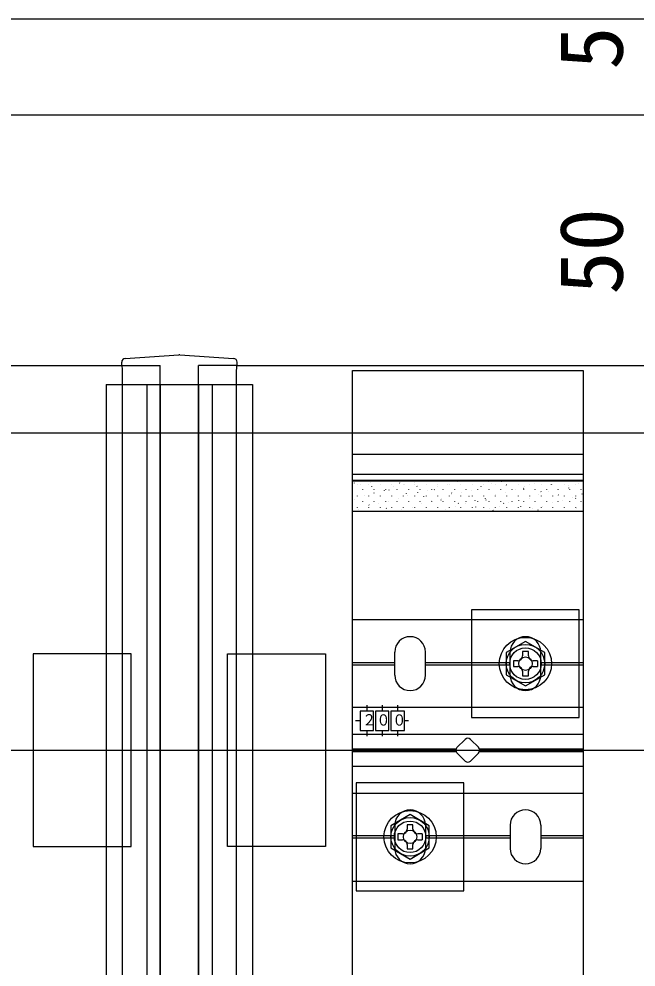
# Model space of a CAD drawing. Units: millimetres, scale not verified. Extents: x -1312 to 1312, y -1950 to 1938.
# Drawn here: x 428.6 to 589, y -595.1 to -348.8 of the extents above; entities that cross this region are included whole.
import ezdxf
from ezdxf.enums import TextEntityAlignment as Align

# ---------------------------------------------------------------- set-up
doc = ezdxf.new("R2010")
doc.units = ezdxf.units.MM
doc.header["$LTSCALE"] = 10
for name, color, linetype in [('0-4_YKK_12', 2, 'Continuous'), ('0-5_YKK_13', 4, 'Continuous'), ('0-6_YKK_D', 6, 'Continuous'), ('0-8_YSS_K', 3, 'Continuous')]:
    doc.layers.add(name, color=color, linetype=linetype)
doc.styles.add('ＭＳ ゴシック', font='')
doc.styles.get('ＭＳ ゴシック').set_extended_font_data('MS Gothic')

msp = doc.modelspace()

# ---------------------------------------------------------------- linework, layer by layer
at = {"layer": '0-4_YKK_12'}
for p, q in [((-84.71, -438.75), (455.45, -438.75)), ((455.45, -438.75), (465.29, -438.75)), ((485.14, -438.75), (475.29, -438.75)), ((485.14, -438.75), (1136.52, -438.75))]:
    msp.add_line(p, q, dxfattribs=at)
msp.add_lwpolyline([(835.29, -373.75), (-174.71, -373.75), (-174.71, -348.75), (835.29, -348.75)], close=True, dxfattribs=at)
for points in [[(455.45, -638.75), (465.29, -638.75), (465.29, -438.75)], [(485.14, -638.75), (475.29, -638.75), (475.29, -438.75)]]:
    msp.add_lwpolyline(points, dxfattribs=at)
at = {"layer": '0-5_YKK_13'}
for p, q in [((456.23, -436.93), (470.19, -436)), ((470.39, -436), (484.36, -436.93)), ((485.29, -438.99), (485.29, -437.93)), ((485.29, -438.99), (485.22, -438.92)), ((455.53, -442.78), (455.53, -441.42)), ((455.53, -474.69), (455.53, -442.78)), ((485.06, -441.42), (485.06, -442.78)), ((485.06, -442.78), (485.06, -474.69)), ((451.29, -443.75), (489.29, -443.75)), ((451.29, -443.75), (451.29, -633.75)), ((461.79, -443.75), (461.79, -633.75)), ((465.29, -443.75), (465.29, -633.75)), ((475.29, -443.75), (475.29, -633.75)), ((478.79, -443.75), (478.79, -633.75)), ((489.29, -443.75), (489.29, -633.75)), ((515.29, -461.85), (575.29, -461.85)), ((515.29, -467.05), (575.29, -467.05)), ((515.29, -468.58), (575.29, -468.58)), ((515.29, -476.74), (515.29, -468.58)), ((515.29, -468.77), (575.29, -468.77)), ((515.87, -469.37), (515.81, -469.29)), ((516.59, -469.66), (516.59, -469.61)), ((517.38, -469.77), (517.37, -469.76)), ((519.58, -469.66), (519.58, -469.61)), ((520.01, -469.17), (520, -469.16)), ((520.37, -470.26), (520.32, -470.17)), ((522.57, -469.66), (522.57, -469.61)), ((525.56, -469.66), (525.56, -469.61)), ((526.1, -470.34), (526.1, -470.33)), ((527.6, -469.34), (527.54, -469.25)), ((528.55, -469.66), (528.55, -469.61)), ((528.71, -469.7), (528.71, -469.69)), ((531.34, -469.1), (531.34, -469.09)), ((531.54, -469.66), (531.54, -469.61)), ((532.1, -470.22), (532.05, -470.14)), ((534.53, -469.66), (534.53, -469.61)), ((537.44, -470.27), (537.43, -470.26)), ((537.52, -469.66), (537.52, -469.61)), ((540.05, -469.62), (540.05, -469.61)), ((540.51, -469.66), (540.51, -469.61)), ((542.68, -469.02), (542.68, -469.01)), ((543.5, -469.66), (543.5, -469.61)), ((546.49, -469.66), (546.49, -469.61)), ((548.77, -470.19), (548.77, -470.18)), ((549.48, -469.66), (549.48, -469.61)), ((550.85, -468.95), (550.8, -468.87)), ((551.39, -469.54), (551.38, -469.53)), ((552.47, -469.66), (552.47, -469.61)), ((554.02, -468.94), (554.01, -468.93)), ((555.36, -469.84), (555.3, -469.76)), ((555.46, -469.66), (555.46, -469.61)), ((558.45, -469.66), (558.45, -469.61)), ((560.11, -470.11), (560.11, -470.1)), ((561.44, -469.66), (561.44, -469.61)), ((562.58, -468.92), (562.53, -468.84)), ((562.72, -469.47), (562.72, -469.46)), ((564.43, -469.66), (564.43, -469.61)), ((565.35, -468.87), (565.35, -468.86)), ((567.09, -469.8), (567.03, -469.72)), ((567.42, -469.66), (567.42, -469.61)), ((570.41, -469.66), (570.41, -469.61)), ((571.45, -470.04), (571.44, -470.03)), ((573.4, -469.66), (573.4, -469.61)), ((574.06, -469.39), (574.06, -469.38)), ((516.59, -472.7), (516.59, -472.65)), ((517.97, -471.09), (517.97, -471.04)), ((518.36, -472.56), (518.36, -472.55)), ((519.58, -472.7), (519.58, -472.65)), ((520.96, -471.09), (520.96, -471.04)), ((520.98, -471.92), (520.97, -471.91)), ((522.57, -472.7), (522.57, -472.65)), ((523.61, -471.32), (523.6, -471.31)), ((523.95, -471.09), (523.95, -471.04)), ((524.88, -471.14), (524.82, -471.06)), ((525.56, -472.7), (525.56, -472.65)), ((526.94, -471.09), (526.94, -471.04)), ((528.55, -472.7), (528.55, -472.65)), ((529.38, -472.02), (529.32, -471.94)), ((529.7, -472.49), (529.7, -472.48)), ((529.93, -471.09), (529.93, -471.04)), ((531.54, -472.7), (531.54, -472.65)), ((532.31, -471.84), (532.31, -471.83)), ((532.92, -471.09), (532.92, -471.04)), ((533.88, -472.91), (533.83, -472.83)), ((534.53, -472.7), (534.53, -472.65)), ((534.94, -471.24), (534.94, -471.23)), ((535.91, -471.09), (535.91, -471.04)), ((536.6, -471.1), (536.55, -471.02)), ((537.52, -472.7), (537.52, -472.65)), ((538.9, -471.09), (538.9, -471.04)), ((540.51, -472.7), (540.51, -472.65)), ((541.04, -472.41), (541.03, -472.4)), ((541.11, -471.99), (541.05, -471.91)), ((541.89, -471.09), (541.89, -471.04)), ((543.5, -472.7), (543.5, -472.65)), ((543.65, -471.76), (543.65, -471.75)), ((544.88, -471.09), (544.88, -471.04)), ((545.61, -472.87), (545.56, -472.79)), ((546.28, -471.16), (546.28, -471.15)), ((546.49, -472.7), (546.49, -472.65)), ((547.87, -471.09), (547.87, -471.04)), ((549.48, -472.7), (549.48, -472.65)), ((550.86, -471.09), (550.86, -471.04)), ((552.37, -472.33), (552.37, -472.32)), ((552.47, -472.7), (552.47, -472.65)), ((553.85, -471.09), (553.85, -471.04)), ((554.99, -471.69), (554.98, -471.68)), ((555.46, -472.7), (555.46, -472.65)), ((556.84, -471.09), (556.84, -471.04)), ((557.62, -471.09), (557.61, -471.08)), ((558.45, -472.7), (558.45, -472.65)), ((559.86, -470.72), (559.8, -470.64)), ((559.83, -471.09), (559.83, -471.04)), ((561.44, -472.7), (561.44, -472.65)), ((562.82, -471.09), (562.82, -471.04)), ((563.71, -472.26), (563.71, -472.25)), ((564.36, -471.61), (564.31, -471.52)), ((564.43, -472.7), (564.43, -472.65)), ((565.81, -471.09), (565.81, -471.04)), ((566.32, -471.61), (566.32, -471.6)), ((567.42, -472.7), (567.42, -472.65)), ((568.8, -471.09), (568.8, -471.04)), ((568.87, -472.49), (568.81, -472.41)), ((568.95, -471.01), (568.95, -471)), ((570.41, -472.7), (570.41, -472.65)), ((571.59, -470.69), (571.53, -470.6)), ((571.79, -471.09), (571.79, -471.04)), ((573.4, -472.7), (573.4, -472.65)), ((574.78, -471.09), (574.78, -471.04)), ((575.05, -472.18), (575.04, -472.17)), ((455.53, -637.57), (455.53, -474.69)), ((485.06, -474.69), (485.06, -637.57)), ((515.87, -473.54), (515.87, -473.53)), ((517.97, -474.13), (517.97, -474.08)), ((519.63, -475.06), (519.58, -474.98)), ((520.96, -474.13), (520.96, -474.08)), ((521.96, -474.71), (521.96, -474.7)), ((523.95, -474.13), (523.95, -474.08)), ((524.58, -474.06), (524.57, -474.05)), ((526.94, -474.13), (526.94, -474.08)), ((527.21, -473.46), (527.2, -473.45)), ((529.93, -474.13), (529.93, -474.08)), ((532.92, -474.13), (532.92, -474.08)), ((533.3, -474.63), (533.3, -474.62)), ((535.91, -473.98), (535.91, -473.97)), ((535.91, -474.13), (535.91, -474.08)), ((538.38, -473.79), (538.33, -473.71)), ((538.54, -473.39), (538.54, -473.38)), ((538.9, -474.13), (538.9, -474.08)), ((541.89, -474.13), (541.89, -474.08)), ((542.89, -474.68), (542.83, -474.59)), ((544.64, -474.55), (544.63, -474.54)), ((544.88, -474.13), (544.88, -474.08)), ((547.25, -473.91), (547.25, -473.9)), ((547.87, -474.13), (547.87, -474.08)), ((549.88, -473.31), (549.88, -473.3)), ((550.11, -473.76), (550.06, -473.67)), ((550.86, -474.13), (550.86, -474.08)), ((553.85, -474.13), (553.85, -474.08)), ((554.62, -474.64), (554.56, -474.56)), ((555.97, -474.48), (555.97, -474.47)), ((556.84, -474.13), (556.84, -474.08)), ((558.59, -473.83), (558.58, -473.82)), ((559.83, -474.13), (559.83, -474.08)), ((561.22, -473.23), (561.21, -473.22)), ((562.82, -474.13), (562.82, -474.08)), ((564.82, -475.38), (564.81, -475.37)), ((565.81, -474.13), (565.81, -474.08)), ((567.31, -474.4), (567.31, -474.39)), ((568.8, -474.13), (568.8, -474.08)), ((569.92, -473.75), (569.92, -473.74)), ((571.79, -474.13), (571.79, -474.08)), ((572.55, -473.16), (572.55, -473.15)), ((573.37, -473.38), (573.31, -473.29)), ((574.78, -474.13), (574.78, -474.08)), ((516.59, -475.74), (516.59, -475.69)), ((516.84, -476.28), (516.84, -476.27)), ((519.47, -475.68), (519.47, -475.67)), ((519.58, -475.74), (519.58, -475.69)), ((522.57, -475.74), (522.57, -475.69)), ((524.14, -475.94), (524.08, -475.86)), ((525.56, -475.74), (525.56, -475.69)), ((528.18, -476.2), (528.17, -476.2)), ((528.55, -475.74), (528.55, -475.69)), ((530.81, -475.61), (530.8, -475.6)), ((531.54, -475.74), (531.54, -475.69)), ((534.53, -475.74), (534.53, -475.69)), ((537.52, -475.74), (537.52, -475.69)), ((539.51, -476.13), (539.51, -476.12)), ((540.51, -475.74), (540.51, -475.69)), ((542.14, -475.53), (542.14, -475.52)), ((543.5, -475.74), (543.5, -475.69)), ((546.49, -475.74), (546.49, -475.69)), ((547.39, -475.56), (547.34, -475.48)), ((548.24, -476.7), (548.23, -476.69)), ((549.48, -475.74), (549.48, -475.69)), ((550.85, -476.05), (550.85, -476.04)), ((551.89, -476.45), (551.84, -476.36)), ((552.47, -475.74), (552.47, -475.69)), ((553.48, -475.45), (553.48, -475.44)), ((555.46, -475.74), (555.46, -475.69)), ((558.45, -475.74), (558.45, -475.69)), ((559.12, -475.53), (559.07, -475.44)), ((559.57, -476.62), (559.57, -476.61)), ((561.44, -475.74), (561.44, -475.69)), ((562.19, -475.97), (562.18, -475.97)), ((563.62, -476.41), (563.57, -476.33)), ((564.43, -475.74), (564.43, -475.69)), ((567.42, -475.74), (567.42, -475.69)), ((570.41, -475.74), (570.41, -475.69)), ((570.91, -476.54), (570.91, -476.53)), ((573.4, -475.74), (573.4, -475.69)), ((573.52, -475.9), (573.52, -475.89)), ((515.29, -504.75), (575.29, -504.75)), ((526.29, -519.25), (526.29, -513.25)), ((534.29, -519.25), (534.29, -513.25)), ((556.29, -519.25), (556.29, -513.25)), ((561.04, -513.1), (559.54, -513.1)), ((559.54, -513.1), (559.54, -514.25)), ((561.04, -514.25), (561.04, -513.1)), ((564.29, -519.25), (564.29, -513.25)), ((515.29, -515.95), (526.29, -515.95)), ((515.29, -516.55), (526.29, -516.55)), ((534.29, -515.95), (556.29, -515.95)), ((534.29, -516.55), (556.29, -516.55)), ((558.29, -515.5), (557.14, -515.5)), ((563.44, -515.5), (562.29, -515.5)), ((562.29, -517), (563.44, -517)), ((563.44, -515.5), (563.44, -517)), ((564.29, -515.95), (575.29, -515.95)), ((564.29, -516.55), (575.29, -516.55)), ((559.54, -518.25), (559.54, -519.4)), ((559.54, -519.4), (561.04, -519.4)), ((561.04, -519.4), (561.04, -518.25)), ((519.04, -527.04), (519.04, -528.6)), ((523.04, -527.04), (523.04, -528.6)), ((527.04, -527.04), (527.04, -528.6)), ((515.29, -527.6), (575.29, -527.6)), ((517.29, -531.1), (516.12, -531.1)), ((529.83, -531.1), (528.79, -531.1)), ((519.04, -533.6), (519.04, -535.08)), ((523.04, -533.6), (523.04, -535.08)), ((527.04, -533.6), (527.04, -535.08)), ((515.29, -534.6), (575.29, -534.6)), ((542.47, -538.05), (544.59, -535.93)), ((546, -535.93), (548.12, -538.05)), ((542.22, -538.45), (515.29, -538.45)), ((515.29, -539.05), (542.22, -539.05)), ((544.59, -541.58), (542.47, -539.46)), ((548.12, -539.46), (546, -541.58)), ((575.29, -538.45), (548.37, -538.45)), ((548.37, -539.05), (575.29, -539.05)), ((515.29, -542.9), (575.29, -542.9)), ((515.29, -549.9), (575.29, -549.9)), ((526.29, -558.25), (526.29, -564.25)), ((531.04, -558.1), (529.54, -558.1)), ((529.54, -558.1), (529.54, -559.25)), ((531.04, -559.25), (531.04, -558.1)), ((534.29, -558.25), (534.29, -564.25)), ((556.29, -558.25), (556.29, -564.25)), ((564.29, -558.25), (564.29, -564.25)), ((515.29, -560.95), (526.29, -560.95)), ((515.29, -561.55), (526.29, -561.55)), ((528.29, -560.5), (527.14, -560.5)), ((533.44, -560.5), (532.29, -560.5)), ((533.44, -560.5), (533.44, -562)), ((534.29, -560.95), (556.29, -560.95)), ((534.29, -561.55), (556.29, -561.55)), ((564.29, -560.95), (575.29, -560.95)), ((564.29, -561.55), (575.29, -561.55)), ((529.54, -563.25), (529.54, -564.4)), ((531.04, -564.4), (531.04, -563.25)), ((532.29, -562), (533.44, -562)), ((529.54, -564.4), (531.04, -564.4)), ((515.29, -572.75), (575.29, -572.75))]:
    msp.add_line(p, q, dxfattribs=at)
for points in [[(455.36, -438.92), (455.29, -438.99), (455.29, -437.93)], [(575.29, -468.58), (575.29, -476.74), (515.29, -476.74)], [(557.14, -515.5), (557.14, -517), (558.29, -517)], [(527.14, -560.5), (527.14, -562), (528.29, -562)]]:
    msp.add_lwpolyline(points, dxfattribs=at)
for points in [[(575.29, -440.05), (575.29, -637.45), (515.29, -637.45), (515.29, -440.05)], [(546.29, -530.25), (574.29, -530.25), (574.29, -502.25), (546.29, -502.25)], [(565.29, -513.37), (560.29, -510.48), (555.29, -513.37), (555.29, -519.14), (560.29, -522.03), (565.29, -519.14)], [(457.79, -513.75), (432.29, -513.75), (432.29, -563.75), (457.79, -563.75)], [(482.79, -513.75), (508.29, -513.75), (508.29, -563.75), (482.79, -563.75)], [(517.29, -533.6), (520.79, -533.6), (520.79, -528.6), (517.29, -528.6)], [(521.29, -533.6), (524.79, -533.6), (524.79, -528.6), (521.29, -528.6)], [(525.29, -533.6), (528.79, -533.6), (528.79, -528.6), (525.29, -528.6)], [(516.29, -575.25), (544.29, -575.25), (544.29, -547.25), (516.29, -547.25)], [(535.29, -558.37), (530.29, -555.48), (525.29, -558.37), (525.29, -564.14), (530.29, -567.03), (535.29, -564.14)]]:
    msp.add_lwpolyline(points, close=True, dxfattribs=at)
for centre, radius in [((560.29, -516.25), 6.8), ((560.29, -516.25), 5), ((560.29, -516.25), 4.1), ((560.29, -516.25), 1.75), ((530.29, -561.25), 6.8), ((530.29, -561.25), 5), ((530.29, -561.25), 4.1), ((530.29, -561.25), 1.75)]:
    msp.add_circle(centre, radius, dxfattribs=at)
for centre, radius, start, end in [((470.29, -437.49), 1.5, 86.1788, 93.8212), ((456.29, -437.93), 1, 93.921, 179.9009), ((484.29, -437.93), 1, 0.0991, 86.079), ((530.29, -513.25), 4, 0, 180), ((560.29, -513.25), 4, 0, 180), ((558.29, -514.25), 1.25, 270, 0), ((562.29, -514.25), 1.25, 180, 270), ((558.29, -518.25), 1.25, 0, 90), ((562.29, -518.25), 1.25, 90, 180), ((530.29, -519.25), 4, 180, 0), ((560.29, -519.25), 4, 180, 0), ((545.29, -536.63), 1, 45, 135), ((543.17, -538.75), 1, 135, 225), ((547.41, -538.75), 1, 315, 45), ((545.29, -540.88), 1, 225, 315), ((530.29, -558.25), 4, 0, 180), ((560.29, -558.25), 4, 0, 180), ((528.29, -559.25), 1.25, 270, 0), ((532.29, -559.25), 1.25, 180, 270), ((528.29, -563.25), 1.25, 0, 90), ((532.29, -563.25), 1.25, 90, 180), ((530.29, -564.25), 4, 180, 0), ((560.29, -564.25), 4, 180, 0)]:
    msp.add_arc(centre, radius, start, end, dxfattribs=at)
for centre, major_axis, ratio, start_param, end_param in [((456.29, -436.93), (-0.85, -1.38), 0.382284, 5.7249, 5.72849), ((456.29, -437.43), (1, 0.045), 0.500748, 1.615063, 1.616931), ((484.29, -437.43), (1, -0.045), 0.500748, 1.524662, 1.52653), ((484.29, -436.93), (0.85, -1.38), 0.382284, 0.554695, 0.558286), ((455.37, -441.42), (0, -2.5), 0.061163, 1.570796, 3.202679), ((485.21, -441.42), (0, -2.5), 0.061163, 3.080506, 4.712389)]:
    msp.add_ellipse(centre, major_axis=major_axis, ratio=ratio, start_param=start_param, end_param=end_param, dxfattribs=at)
at = {"layer": '0-8_YSS_K'}
for p, q in [((-67.21, -456.25), (1136.52, -456.25)), ((15.29, -538.75), (1139.52, -538.75))]:
    msp.add_line(p, q, dxfattribs=at)

# ---------------------------------------------------------------- texts
at = {"layer": '0-5_YKK_13', "style": 'ＭＳ ゴシック', "width": 0.9}
for s, p in [('２', (517.86, -533.19)), ('０', (521.55, -533.23)), ('０', (525.69, -533.24))]:
    msp.add_text(s, height=2.93, dxfattribs=at).set_placement(p, align=Align.BOTTOM_LEFT)
at = {"layer": '0-6_YKK_D', "style": 'ＭＳ ゴシック'}
for s, p in [('5', (590.54, -361.92)), ('50', (590.54, -420.37))]:
    msp.add_text(s, height=16.5, rotation=90, dxfattribs=at).set_placement(p, align=Align.BOTTOM_LEFT)

doc.saveas('drawing.dxf')
